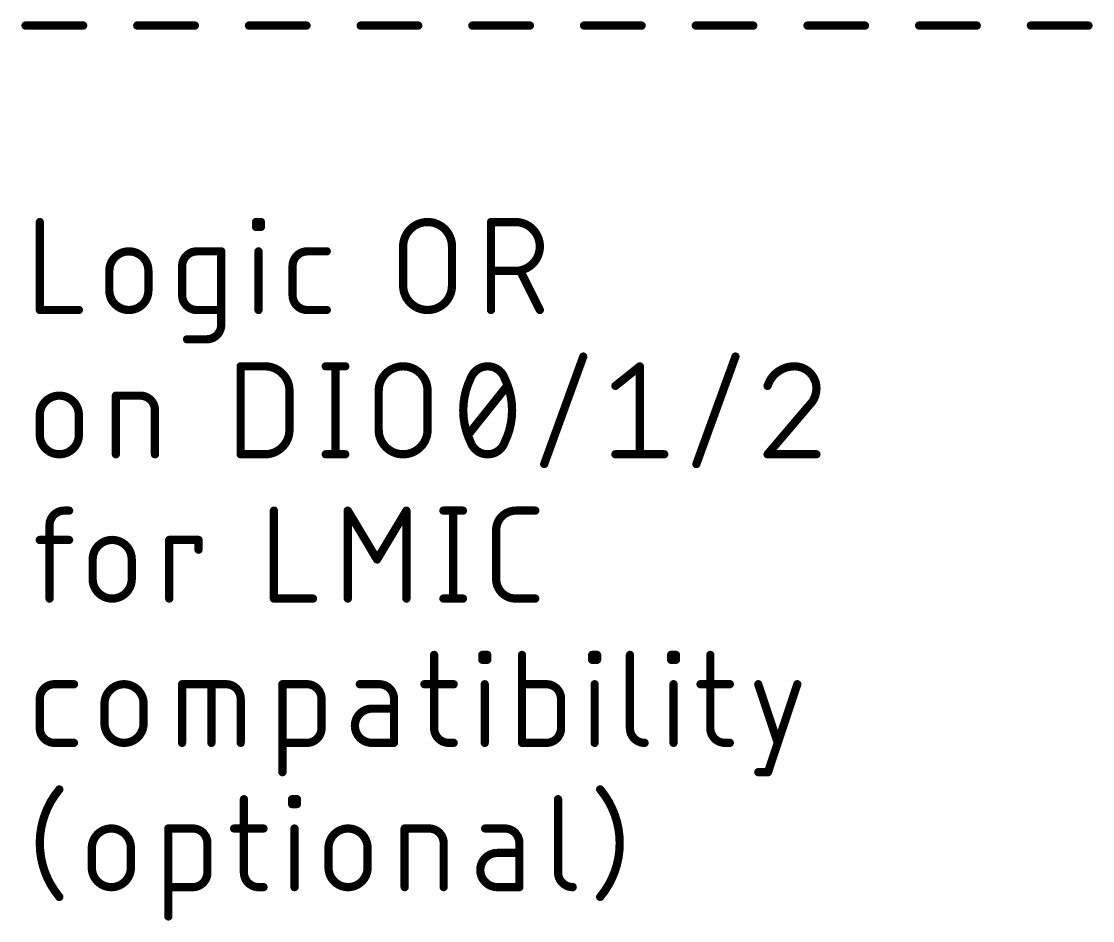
# Model space of a CAD drawing. Extents: x 0 to 264, y 0 to 180.
# Drawn here: x 42.15 to 61.96, y 102.84 to 119.46 of the extents above; entities that cross this region are included whole.
import ezdxf

# ---------------------------------------------------------------- set-up
doc = ezdxf.new("R2010")
doc.units = 0
doc.layers.add('95', color=251, linetype='CONTINUOUS')

msp = doc.modelspace()

# ---------------------------------------------------------------- linework, layer by layer
at = {"layer": '95', "const_width": 0.1524}
for points in [[(42.2307, 119.38), (43.296, 119.38)], [(44.296, 119.38), (45.3613, 119.38)], [(46.3613, 119.38), (47.4267, 119.38)], [(48.4267, 119.38), (49.492, 119.38)], [(50.492, 119.38), (51.5573, 119.38)], [(52.5573, 119.38), (53.6227, 119.38)], [(54.6227, 119.38), (55.688, 119.38)], [(56.688, 119.38), (57.7533, 119.38)], [(58.7533, 119.38), (59.8187, 119.38)], [(60.8187, 119.38), (61.884, 119.38)], [(42.4942, 115.7478), (42.4942, 114.1222)], [(46.4928, 115.6575), (46.4928, 115.7478)], [(46.4928, 115.7478), (46.5831, 115.7478)], [(46.5831, 115.6575), (46.4928, 115.6575)], [(46.5831, 115.7478), (46.5831, 115.6575)], [(50.837, 114.1222), (50.837, 115.7478)], [(50.837, 115.7478), (51.2886, 115.7478)], [(45.3982, 115.2059), (45.8498, 115.2059)], [(45.8498, 115.2059), (45.8498, 113.8513)], [(46.538, 114.1222), (46.538, 115.2059)], [(47.4394, 115.2059), (47.8006, 115.2059)], [(49.2126, 114.5738), (49.2126, 115.2962)], [(50.1158, 115.2962), (50.1158, 114.5738)], [(43.7799, 114.4834), (43.7799, 114.8447)], [(44.5024, 114.8447), (44.5024, 114.4834)], [(45.1273, 114.3931), (45.1273, 114.935)], [(47.1684, 114.3931), (47.1684, 114.935)], [(51.2886, 114.8447), (50.837, 114.8447)], [(51.7401, 114.1222), (51.3789, 114.8447)], [(42.4942, 114.1222), (43.2167, 114.1222)], [(45.8498, 114.1222), (45.3982, 114.1222)], [(47.8006, 114.1222), (47.4394, 114.1222)], [(45.5789, 113.5803), (45.2176, 113.5803)], [(51.8208, 111.2746), (52.5433, 113.2614)], [(54.6344, 111.2746), (55.3569, 113.2614)], [(46.2075, 111.4552), (46.2075, 113.0808)], [(46.2075, 113.0808), (46.659, 113.0808)], [(47.781, 113.0808), (48.1423, 113.0808)], [(47.9616, 113.0808), (47.9616, 111.4552)], [(53.1373, 112.7196), (53.5889, 113.0808)], [(53.5889, 113.0808), (53.5889, 111.4552)], [(47.1106, 112.6292), (47.1106, 111.9068)], [(48.7606, 111.9068), (48.7606, 112.6292)], [(49.6637, 112.6292), (49.6637, 111.9068)], [(50.414, 111.8164), (51.1365, 112.7196)], [(43.901, 111.4552), (43.901, 112.5389)], [(43.901, 112.5389), (44.3526, 112.5389)], [(44.6235, 112.268), (44.6235, 111.4552)], [(56.7186, 112.3583), (55.9509, 111.4552)], [(42.4942, 111.8164), (42.4942, 112.1777)], [(43.2167, 112.1777), (43.2167, 111.8164)], [(46.659, 111.4552), (46.2075, 111.4552)], [(47.781, 111.4552), (48.1423, 111.4552)], [(53.1373, 111.4552), (54.0404, 111.4552)], [(55.9509, 111.4552), (56.854, 111.4552)], [(42.9458, 110.4138), (43.0361, 110.4138)], [(46.8233, 110.4138), (46.8233, 108.7882)], [(48.189, 108.7882), (48.189, 110.4138)], [(48.189, 110.4138), (48.7308, 109.5107)], [(48.7308, 109.5107), (49.2727, 110.4138)], [(49.2727, 110.4138), (49.2727, 108.7882)], [(49.957, 110.4138), (50.3183, 110.4138)], [(50.1376, 110.4138), (50.1376, 108.7882)], [(51.2939, 110.4138), (51.6551, 110.4138)], [(42.6748, 108.7882), (42.6748, 110.1429)], [(50.9326, 109.1494), (50.9326, 110.0526)], [(42.4942, 109.8719), (43.0361, 109.8719)], [(44.8871, 108.7882), (44.8871, 109.8719)], [(44.8871, 109.8719), (45.429, 109.8719)], [(45.429, 109.8719), (45.429, 109.6913)], [(43.4718, 109.1494), (43.4718, 109.5107)], [(44.1943, 109.5107), (44.1943, 109.1494)], [(46.8233, 108.7882), (47.5458, 108.7882)], [(49.957, 108.7882), (50.3183, 108.7882)], [(51.6551, 108.7882), (51.2939, 108.7882)], [(49.7858, 107.7468), (49.7858, 106.3921)], [(50.6762, 107.6565), (50.6762, 107.7468)], [(50.6762, 107.7468), (50.7666, 107.7468)], [(50.7666, 107.7468), (50.7666, 107.6565)], [(51.4096, 107.7468), (51.4096, 106.1212)], [(52.7083, 107.6565), (52.7083, 107.7468)], [(52.7083, 107.7468), (52.7986, 107.7468)], [(52.7986, 107.7468), (52.7986, 107.6565)], [(53.4059, 107.7468), (53.4059, 106.3921)], [(54.1672, 107.6565), (54.1672, 107.7468)], [(54.1672, 107.7468), (54.2575, 107.7468)], [(54.2575, 107.7468), (54.2575, 107.6565)], [(54.892, 107.7468), (54.892, 106.3921)], [(50.7666, 107.6565), (50.6762, 107.6565)], [(52.7986, 107.6565), (52.7083, 107.6565)], [(54.2575, 107.6565), (54.1672, 107.6565)], [(42.7651, 107.2049), (43.1264, 107.2049)], [(45.1254, 106.1212), (45.1254, 107.2049)], [(45.1254, 107.2049), (45.9382, 107.2049)], [(45.6673, 106.1212), (45.6673, 107.2049)], [(46.9807, 105.5793), (46.9807, 107.2049)], [(46.9807, 107.2049), (47.4323, 107.2049)], [(48.7723, 107.2049), (48.4111, 107.2049)], [(49.6052, 107.2049), (50.1471, 107.2049)], [(50.7214, 106.1212), (50.7214, 107.2049)], [(51.8611, 107.2049), (51.4096, 107.2049)], [(52.7535, 106.1212), (52.7535, 107.2049)], [(54.2124, 106.1212), (54.2124, 107.2049)], [(54.7114, 107.2049), (55.2532, 107.2049)], [(55.779, 107.2049), (56.1402, 106.1212)], [(55.9596, 105.5793), (56.5015, 107.2049)], [(42.4942, 106.3921), (42.4942, 106.934)], [(46.2092, 106.934), (46.2092, 106.1212)], [(47.7032, 106.934), (47.7032, 106.3921)], [(49.0433, 106.1212), (49.0433, 106.934)], [(52.1321, 106.3921), (52.1321, 106.934)], [(43.6908, 106.4824), (43.6908, 106.8437)], [(44.4133, 106.8437), (44.4133, 106.4824)], [(49.0433, 106.7534), (48.6369, 106.7534)], [(43.1264, 106.1212), (42.7651, 106.1212)], [(47.4323, 106.1212), (46.9807, 106.1212)], [(48.6369, 106.1212), (49.0433, 106.1212)], [(50.0567, 106.1212), (50.1471, 106.1212)], [(51.4096, 106.1212), (51.8611, 106.1212)], [(55.1629, 106.1212), (55.2532, 106.1212)], [(55.779, 105.5793), (55.9596, 105.5793)], [(46.2686, 105.0798), (46.2686, 103.7251)], [(47.1591, 104.9895), (47.1591, 105.0798)], [(47.1591, 105.0798), (47.2494, 105.0798)], [(47.2494, 104.9895), (47.1591, 104.9895)], [(47.2494, 105.0798), (47.2494, 104.9895)], [(52.0771, 105.0798), (52.0771, 103.7251)], [(44.8703, 102.9123), (44.8703, 104.5379)], [(44.8703, 104.5379), (45.3219, 104.5379)], [(46.088, 104.5379), (46.6299, 104.5379)], [(47.2042, 103.4542), (47.2042, 104.5379)], [(49.2398, 103.4542), (49.2398, 104.5379)], [(49.2398, 104.5379), (49.6913, 104.5379)], [(51.0908, 104.5379), (50.7295, 104.5379)], [(43.4562, 103.8154), (43.4562, 104.1767)], [(44.1787, 104.1767), (44.1787, 103.8154)], [(45.5928, 104.267), (45.5928, 103.7251)], [(47.8329, 103.8154), (47.8329, 104.1767)], [(48.5554, 104.1767), (48.5554, 103.8154)], [(49.9622, 104.267), (49.9622, 103.4542)], [(51.3617, 103.4542), (51.3617, 104.267)], [(51.3617, 104.0864), (50.9553, 104.0864)], [(45.3219, 103.4542), (44.8703, 103.4542)], [(46.5395, 103.4542), (46.6299, 103.4542)], [(50.9553, 103.4542), (51.3617, 103.4542)]]:
    msp.add_lwpolyline(points, dxfattribs=at)
at = {"layer": '95'}
for points, const_width in [([(42.2307, 119.4181, 1), (42.2307, 119.3419)], 0.0762), ([(43.296, 119.3419, 1), (43.296, 119.4181)], 0.0762), ([(44.296, 119.4181, 1), (44.296, 119.3419)], 0.0762), ([(45.3613, 119.3419, 1), (45.3613, 119.4181)], 0.0762), ([(46.3613, 119.4181, 1), (46.3613, 119.3419)], 0.0762), ([(47.4267, 119.3419, 1), (47.4267, 119.4181)], 0.0762), ([(48.4267, 119.4181, 1), (48.4267, 119.3419)], 0.0762), ([(49.492, 119.3419, 1), (49.492, 119.4181)], 0.0762), ([(50.492, 119.4181, 1), (50.492, 119.3419)], 0.0762), ([(51.5573, 119.3419, 1), (51.5573, 119.4181)], 0.0762), ([(52.5573, 119.4181, 1), (52.5573, 119.3419)], 0.0762), ([(53.6227, 119.3419, 1), (53.6227, 119.4181)], 0.0762), ([(54.6227, 119.4181, 1), (54.6227, 119.3419)], 0.0762), ([(55.688, 119.3419, 1), (55.688, 119.4181)], 0.0762), ([(56.688, 119.4181, 1), (56.688, 119.3419)], 0.0762), ([(57.7533, 119.3419, 1), (57.7533, 119.4181)], 0.0762), ([(58.7533, 119.4181, 1), (58.7533, 119.3419)], 0.0762), ([(59.8187, 119.3419, 1), (59.8187, 119.4181)], 0.0762), ([(60.8187, 119.4181, 1), (60.8187, 119.3419)], 0.0762), ([(61.884, 119.3419, 1), (61.884, 119.4181)], 0.0762), ([(42.5323, 115.7478, 1), (42.4561, 115.7478)], 0.0762), ([(46.5309, 115.7478, 1), (46.4547, 115.7478)], 0.0762), ([(46.4928, 115.7859, 1), (46.4928, 115.7097)], 0.0762), ([(46.4928, 115.6956, 1), (46.4928, 115.6194)], 0.0762), ([(46.4547, 115.6575, 1), (46.5309, 115.6575)], 0.0762), ([(46.6212, 115.7478, 1), (46.545, 115.7478)], 0.0762), ([(46.545, 115.6575, 1), (46.6212, 115.6575)], 0.0762), ([(46.5831, 115.7097, 1), (46.5831, 115.7859)], 0.0762), ([(46.5831, 115.6194, 1), (46.5831, 115.6956)], 0.0762), ([(50.1158, 115.2962, 1), (49.2126, 115.2962)], 0.1524), ([(50.8751, 115.7478, 1), (50.7989, 115.7478)], 0.0762), ([(50.837, 115.7859, 1), (50.837, 115.7097)], 0.0762), ([(51.2886, 114.8447, 1), (51.2886, 115.7478)], 0.1524), ([(51.2886, 115.7859, 1), (51.2886, 115.7097)], 0.0762), ([(51.2886, 115.7097, 1), (51.2886, 115.7859)], 0.0762), ([(44.5024, 114.8447, 1), (43.7799, 114.8447)], 0.1524), ([(45.3982, 115.2059, 0.4142), (45.1273, 114.935)], 0.1524), ([(45.3982, 115.244, 1), (45.3982, 115.1678)], 0.0762), ([(45.3982, 115.1678, 1), (45.3982, 115.244)], 0.0762), ([(45.8879, 115.2059, 1), (45.8117, 115.2059)], 0.0762), ([(45.8498, 115.1678, 1), (45.8498, 115.244)], 0.0762), ([(46.5761, 115.2059, 1), (46.4999, 115.2059)], 0.0762), ([(47.4394, 115.2059, 0.4142), (47.1684, 114.935)], 0.1524), ([(47.4394, 115.244, 1), (47.4394, 115.1678)], 0.0762), ([(47.4394, 115.1678, 1), (47.4394, 115.244)], 0.0762), ([(47.8006, 115.1678, 1), (47.8006, 115.244)], 0.0762), ([(49.2507, 115.2962, 1), (49.1745, 115.2962)], 0.0762), ([(49.1745, 115.2962, 1), (49.2507, 115.2962)], 0.0762), ([(50.1539, 115.2962, 1), (50.0777, 115.2962)], 0.0762), ([(50.0777, 115.2962, 1), (50.1539, 115.2962)], 0.0762), ([(43.818, 114.8447, 1), (43.7418, 114.8447)], 0.0762), ([(43.7418, 114.8447, 1), (43.818, 114.8447)], 0.0762), ([(44.5405, 114.8447, 1), (44.4643, 114.8447)], 0.0762), ([(44.4643, 114.8447, 1), (44.5405, 114.8447)], 0.0762), ([(45.1654, 114.935, 1), (45.0892, 114.935)], 0.0762), ([(45.0892, 114.935, 1), (45.1654, 114.935)], 0.0762), ([(47.2065, 114.935, 1), (47.1303, 114.935)], 0.0762), ([(47.1303, 114.935, 1), (47.2065, 114.935)], 0.0762), ([(50.837, 114.8828, 1), (50.837, 114.8066)], 0.0762), ([(51.2886, 114.8828, 1), (51.2886, 114.8066)], 0.0762), ([(51.2886, 114.8066, 1), (51.2886, 114.8828)], 0.0762), ([(51.413, 114.8617, 1), (51.3448, 114.8276)], 0.0762), ([(43.7799, 114.4834, 1), (44.5024, 114.4834)], 0.1524), ([(43.818, 114.4834, 1), (43.7418, 114.4834)], 0.0762), ([(43.7418, 114.4834, 1), (43.818, 114.4834)], 0.0762), ([(44.5405, 114.4834, 1), (44.4643, 114.4834)], 0.0762), ([(44.4643, 114.4834, 1), (44.5405, 114.4834)], 0.0762), ([(49.2126, 114.5738, 1), (50.1158, 114.5738)], 0.1524), ([(49.2507, 114.5738, 1), (49.1745, 114.5738)], 0.0762), ([(49.1745, 114.5738, 1), (49.2507, 114.5738)], 0.0762), ([(50.1539, 114.5738, 1), (50.0777, 114.5738)], 0.0762), ([(50.0777, 114.5738, 1), (50.1539, 114.5738)], 0.0762), ([(45.1273, 114.3931, 0.4142), (45.3982, 114.1222)], 0.1524), ([(45.1654, 114.3931, 1), (45.0892, 114.3931)], 0.0762), ([(45.0892, 114.3931, 1), (45.1654, 114.3931)], 0.0762), ([(47.1684, 114.3931, 0.4142), (47.4394, 114.1222)], 0.1524), ([(47.2065, 114.3931, 1), (47.1303, 114.3931)], 0.0762), ([(47.1303, 114.3931, 1), (47.2065, 114.3931)], 0.0762), ([(42.4942, 114.1603, 1), (42.4942, 114.0841)], 0.0762), ([(42.4561, 114.1222, 1), (42.5323, 114.1222)], 0.0762), ([(43.2167, 114.0841, 1), (43.2167, 114.1603)], 0.0762), ([(45.3982, 114.1603, 1), (45.3982, 114.0841)], 0.0762), ([(45.3982, 114.0841, 1), (45.3982, 114.1603)], 0.0762), ([(45.8498, 114.0841, 1), (45.8498, 114.1603)], 0.0762), ([(46.4999, 114.1222, 1), (46.5761, 114.1222)], 0.0762), ([(47.4394, 114.1603, 1), (47.4394, 114.0841)], 0.0762), ([(47.4394, 114.0841, 1), (47.4394, 114.1603)], 0.0762), ([(47.8006, 114.0841, 1), (47.8006, 114.1603)], 0.0762), ([(50.7989, 114.1222, 1), (50.8751, 114.1222)], 0.0762), ([(51.7061, 114.1052, 1), (51.7742, 114.1392)], 0.0762), ([(45.5789, 113.5803, 0.4142), (45.8498, 113.8513)], 0.1524), ([(45.8879, 113.8513, 1), (45.8117, 113.8513)], 0.0762), ([(45.8117, 113.8513, 1), (45.8879, 113.8513)], 0.0762), ([(45.2176, 113.6184, 1), (45.2176, 113.5422)], 0.0762), ([(45.5789, 113.6184, 1), (45.5789, 113.5422)], 0.0762), ([(45.5789, 113.5422, 1), (45.5789, 113.6184)], 0.0762), ([(52.5791, 113.2484, 1), (52.5075, 113.2744)], 0.0762), ([(55.3927, 113.2484, 1), (55.3211, 113.2744)], 0.0762), ([(46.2456, 113.0808, 1), (46.1694, 113.0808)], 0.0762), ([(46.2075, 113.1189, 1), (46.2075, 113.0427)], 0.0762), ([(47.1106, 112.6292, 0.4142), (46.659, 113.0808)], 0.1524), ([(46.659, 113.1189, 1), (46.659, 113.0427)], 0.0762), ([(46.659, 113.0427, 1), (46.659, 113.1189)], 0.0762), ([(47.781, 113.1189, 1), (47.781, 113.0427)], 0.0762), ([(47.9997, 113.0808, 1), (47.9235, 113.0808)], 0.0762), ([(48.1423, 113.0427, 1), (48.1423, 113.1189)], 0.0762), ([(49.6637, 112.6292, 1), (48.7606, 112.6292)], 0.1524), ([(50.7753, 113.0808, 0.3205), (50.4592, 112.855)], 0.1524), ([(51.0913, 112.855, 0.3205), (50.7753, 113.0808)], 0.1524), ([(50.7753, 113.1189, 1), (50.7753, 113.0427)], 0.0762), ([(50.7753, 113.0427, 1), (50.7753, 113.1189)], 0.0762), ([(53.627, 113.0808, 1), (53.5508, 113.0808)], 0.0762), ([(53.6127, 113.051, 1), (53.5651, 113.1106)], 0.0762), ([(56.4476, 113.0808, 0.3252), (55.9509, 112.7196)], 0.1524), ([(56.854, 112.6744, 0.4142), (56.4476, 113.0808)], 0.1524), ([(56.4476, 113.1189, 1), (56.4476, 113.0427)], 0.0762), ([(56.4476, 113.0427, 1), (56.4476, 113.1189)], 0.0762), ([(50.4592, 112.855, 0.1139), (50.3237, 112.268)], 0.1524), ([(50.4231, 112.8674, 1), (50.4952, 112.8427)], 0.0762), ([(50.4934, 112.8383, 1), (50.4249, 112.8717)], 0.0762), ([(51.2268, 112.268, 0.1139), (51.0913, 112.855)], 0.1524), ([(51.1256, 112.8717, 1), (51.0571, 112.8383)], 0.0762), ([(51.0553, 112.8427, 1), (51.1274, 112.8674)], 0.0762), ([(47.1487, 112.6292, 1), (47.0725, 112.6292)], 0.0762), ([(48.7987, 112.6292, 1), (48.7225, 112.6292)], 0.0762), ([(49.7018, 112.6292, 1), (49.6256, 112.6292)], 0.0762), ([(51.1663, 112.6958, 1), (51.1068, 112.7434)], 0.0762), ([(53.1135, 112.7493, 1), (53.1611, 112.6898)], 0.0762), ([(55.9147, 112.7313, 1), (55.9872, 112.7078)], 0.0762), ([(56.7186, 112.3583, 0.2053), (56.854, 112.6744)], 0.1524), ([(56.8921, 112.6744, 1), (56.8159, 112.6744)], 0.0762), ([(56.8159, 112.6744, 1), (56.8921, 112.6744)], 0.0762), ([(43.2167, 112.1777, 1), (42.4942, 112.1777)], 0.1524), ([(43.9391, 112.5389, 1), (43.8629, 112.5389)], 0.0762), ([(43.901, 112.577, 1), (43.901, 112.5008)], 0.0762), ([(44.6235, 112.268, 0.4142), (44.3526, 112.5389)], 0.1524), ([(44.3526, 112.577, 1), (44.3526, 112.5008)], 0.0762), ([(44.3526, 112.5008, 1), (44.3526, 112.577)], 0.0762), ([(47.0725, 112.6292, 1), (47.1487, 112.6292)], 0.0762), ([(48.7225, 112.6292, 1), (48.7987, 112.6292)], 0.0762), ([(49.6256, 112.6292, 1), (49.7018, 112.6292)], 0.0762), ([(44.6616, 112.268, 1), (44.5854, 112.268)], 0.0762), ([(44.5854, 112.268, 1), (44.6616, 112.268)], 0.0762), ([(50.3237, 112.268, 0.1139), (50.4592, 111.681)], 0.1524), ([(50.3618, 112.268, 1), (50.2856, 112.268)], 0.0762), ([(50.2856, 112.268, 1), (50.3618, 112.268)], 0.0762), ([(51.0913, 111.681, 0.1139), (51.2268, 112.268)], 0.1524), ([(51.2649, 112.268, 1), (51.1887, 112.268)], 0.0762), ([(51.1887, 112.268, 1), (51.2649, 112.268)], 0.0762), ([(56.6923, 112.3859, 1), (56.7449, 112.3307)], 0.0762), ([(56.7476, 112.3336, 1), (56.6895, 112.383)], 0.0762), ([(42.5323, 112.1777, 1), (42.4561, 112.1777)], 0.0762), ([(42.4561, 112.1777, 1), (42.5323, 112.1777)], 0.0762), ([(43.2548, 112.1777, 1), (43.1786, 112.1777)], 0.0762), ([(43.1786, 112.1777, 1), (43.2548, 112.1777)], 0.0762), ([(46.659, 111.4552, 0.4142), (47.1106, 111.9068)], 0.1524), ([(47.1487, 111.9068, 1), (47.0725, 111.9068)], 0.0762), ([(47.0725, 111.9068, 1), (47.1487, 111.9068)], 0.0762), ([(48.7606, 111.9068, 1), (49.6637, 111.9068)], 0.1524), ([(48.7987, 111.9068, 1), (48.7225, 111.9068)], 0.0762), ([(48.7225, 111.9068, 1), (48.7987, 111.9068)], 0.0762), ([(49.7018, 111.9068, 1), (49.6256, 111.9068)], 0.0762), ([(49.6256, 111.9068, 1), (49.7018, 111.9068)], 0.0762), ([(42.4942, 111.8164, 1), (43.2167, 111.8164)], 0.1524), ([(42.5323, 111.8164, 1), (42.4561, 111.8164)], 0.0762), ([(42.4561, 111.8164, 1), (42.5323, 111.8164)], 0.0762), ([(43.2548, 111.8164, 1), (43.1786, 111.8164)], 0.0762), ([(43.1786, 111.8164, 1), (43.2548, 111.8164)], 0.0762), ([(50.3843, 111.8402, 1), (50.4438, 111.7926)], 0.0762), ([(50.4952, 111.6933, 1), (50.4231, 111.6686)], 0.0762), ([(50.4592, 111.681, 0.3205), (50.7753, 111.4552)], 0.1524), ([(50.4249, 111.6643, 1), (50.4934, 111.6977)], 0.0762), ([(50.7753, 111.4552, 0.3205), (51.0913, 111.681)], 0.1524), ([(51.0571, 111.6977, 1), (51.1256, 111.6643)], 0.0762), ([(51.1274, 111.6686, 1), (51.0553, 111.6933)], 0.0762), ([(46.2075, 111.4933, 1), (46.2075, 111.4171)], 0.0762), ([(46.659, 111.4933, 1), (46.659, 111.4171)], 0.0762), ([(46.659, 111.4171, 1), (46.659, 111.4933)], 0.0762), ([(47.781, 111.4933, 1), (47.781, 111.4171)], 0.0762), ([(48.1423, 111.4171, 1), (48.1423, 111.4933)], 0.0762), ([(50.7753, 111.4933, 1), (50.7753, 111.4171)], 0.0762), ([(50.7753, 111.4171, 1), (50.7753, 111.4933)], 0.0762), ([(53.1373, 111.4933, 1), (53.1373, 111.4171)], 0.0762), ([(54.0404, 111.4171, 1), (54.0404, 111.4933)], 0.0762), ([(55.9509, 111.4933, 1), (55.9509, 111.4171)], 0.0762), ([(55.9219, 111.4799, 1), (55.98, 111.4305)], 0.0762), ([(56.854, 111.4171, 1), (56.854, 111.4933)], 0.0762), ([(43.8629, 111.4552, 1), (43.9391, 111.4552)], 0.0762), ([(44.5854, 111.4552, 1), (44.6616, 111.4552)], 0.0762), ([(46.1694, 111.4552, 1), (46.2456, 111.4552)], 0.0762), ([(47.9235, 111.4552, 1), (47.9997, 111.4552)], 0.0762), ([(51.785, 111.2876, 1), (51.8566, 111.2616)], 0.0762), ([(53.5508, 111.4552, 1), (53.627, 111.4552)], 0.0762), ([(54.5986, 111.2876, 1), (54.6702, 111.2616)], 0.0762), ([(42.9458, 110.4138, 0.4142), (42.6748, 110.1429)], 0.1524), ([(42.9458, 110.4519, 1), (42.9458, 110.3757)], 0.0762), ([(42.9458, 110.3757, 1), (42.9458, 110.4519)], 0.0762), ([(43.0361, 110.3757, 1), (43.0361, 110.4519)], 0.0762), ([(46.8614, 110.4138, 1), (46.7852, 110.4138)], 0.0762), ([(48.2271, 110.4138, 1), (48.1509, 110.4138)], 0.0762), ([(48.2216, 110.4334, 1), (48.1563, 110.3942)], 0.0762), ([(49.3108, 110.4138, 1), (49.2346, 110.4138)], 0.0762), ([(49.3054, 110.3942, 1), (49.24, 110.4334)], 0.0762), ([(49.957, 110.4519, 1), (49.957, 110.3757)], 0.0762), ([(50.1757, 110.4138, 1), (50.0995, 110.4138)], 0.0762), ([(50.3183, 110.3757, 1), (50.3183, 110.4519)], 0.0762), ([(51.2939, 110.4138, 0.4142), (50.9326, 110.0526)], 0.1524), ([(51.2939, 110.4519, 1), (51.2939, 110.3757)], 0.0762), ([(51.2939, 110.3757, 1), (51.2939, 110.4519)], 0.0762), ([(51.6551, 110.3757, 1), (51.6551, 110.4519)], 0.0762), ([(42.7129, 110.1429, 1), (42.6367, 110.1429)], 0.0762), ([(42.6367, 110.1429, 1), (42.7129, 110.1429)], 0.0762), ([(50.9707, 110.0526, 1), (50.8945, 110.0526)], 0.0762), ([(42.4942, 109.91, 1), (42.4942, 109.8338)], 0.0762), ([(43.0361, 109.8338, 1), (43.0361, 109.91)], 0.0762), ([(44.1943, 109.5107, 1), (43.4718, 109.5107)], 0.1524), ([(44.9252, 109.8719, 1), (44.849, 109.8719)], 0.0762), ([(44.8871, 109.91, 1), (44.8871, 109.8338)], 0.0762), ([(45.4671, 109.8719, 1), (45.3909, 109.8719)], 0.0762), ([(45.429, 109.8338, 1), (45.429, 109.91)], 0.0762), ([(50.8945, 110.0526, 1), (50.9707, 110.0526)], 0.0762), ([(45.3909, 109.6913, 1), (45.4671, 109.6913)], 0.0762), ([(43.5099, 109.5107, 1), (43.4337, 109.5107)], 0.0762), ([(43.4337, 109.5107, 1), (43.5099, 109.5107)], 0.0762), ([(44.2324, 109.5107, 1), (44.1562, 109.5107)], 0.0762), ([(44.1562, 109.5107, 1), (44.2324, 109.5107)], 0.0762), ([(48.6982, 109.5303, 1), (48.7635, 109.4911)], 0.0762), ([(48.6982, 109.4911, 1), (48.7635, 109.5303)], 0.0762), ([(43.4718, 109.1494, 1), (44.1943, 109.1494)], 0.1524), ([(43.5099, 109.1494, 1), (43.4337, 109.1494)], 0.0762), ([(43.4337, 109.1494, 1), (43.5099, 109.1494)], 0.0762), ([(44.2324, 109.1494, 1), (44.1562, 109.1494)], 0.0762), ([(44.1562, 109.1494, 1), (44.2324, 109.1494)], 0.0762), ([(50.9326, 109.1494, 0.4142), (51.2939, 108.7882)], 0.1524), ([(50.9707, 109.1494, 1), (50.8945, 109.1494)], 0.0762), ([(50.8945, 109.1494, 1), (50.9707, 109.1494)], 0.0762), ([(42.6367, 108.7882, 1), (42.7129, 108.7882)], 0.0762), ([(44.849, 108.7882, 1), (44.9252, 108.7882)], 0.0762), ([(46.8233, 108.8263, 1), (46.8233, 108.7501)], 0.0762), ([(46.7852, 108.7882, 1), (46.8614, 108.7882)], 0.0762), ([(47.5458, 108.7501, 1), (47.5458, 108.8263)], 0.0762), ([(48.1509, 108.7882, 1), (48.2271, 108.7882)], 0.0762), ([(49.2346, 108.7882, 1), (49.3108, 108.7882)], 0.0762), ([(49.957, 108.8263, 1), (49.957, 108.7501)], 0.0762), ([(50.0995, 108.7882, 1), (50.1757, 108.7882)], 0.0762), ([(50.3183, 108.7501, 1), (50.3183, 108.8263)], 0.0762), ([(51.2939, 108.8263, 1), (51.2939, 108.7501)], 0.0762), ([(51.2939, 108.7501, 1), (51.2939, 108.8263)], 0.0762), ([(51.6551, 108.7501, 1), (51.6551, 108.8263)], 0.0762), ([(49.8239, 107.7468, 1), (49.7477, 107.7468)], 0.0762), ([(50.7143, 107.7468, 1), (50.6381, 107.7468)], 0.0762), ([(50.6762, 107.7849, 1), (50.6762, 107.7087)], 0.0762), ([(50.8047, 107.7468, 1), (50.7285, 107.7468)], 0.0762), ([(50.7666, 107.7087, 1), (50.7666, 107.7849)], 0.0762), ([(51.4477, 107.7468, 1), (51.3715, 107.7468)], 0.0762), ([(52.7464, 107.7468, 1), (52.6702, 107.7468)], 0.0762), ([(52.7083, 107.7849, 1), (52.7083, 107.7087)], 0.0762), ([(52.8367, 107.7468, 1), (52.7605, 107.7468)], 0.0762), ([(52.7986, 107.7087, 1), (52.7986, 107.7849)], 0.0762), ([(53.444, 107.7468, 1), (53.3678, 107.7468)], 0.0762), ([(54.2053, 107.7468, 1), (54.1291, 107.7468)], 0.0762), ([(54.1672, 107.7849, 1), (54.1672, 107.7087)], 0.0762), ([(54.2956, 107.7468, 1), (54.2194, 107.7468)], 0.0762), ([(54.2575, 107.7087, 1), (54.2575, 107.7849)], 0.0762), ([(54.9301, 107.7468, 1), (54.8539, 107.7468)], 0.0762), ([(50.6762, 107.6946, 1), (50.6762, 107.6184)], 0.0762), ([(50.6381, 107.6565, 1), (50.7143, 107.6565)], 0.0762), ([(50.7285, 107.6565, 1), (50.8047, 107.6565)], 0.0762), ([(50.7666, 107.6184, 1), (50.7666, 107.6946)], 0.0762), ([(52.7083, 107.6946, 1), (52.7083, 107.6184)], 0.0762), ([(52.6702, 107.6565, 1), (52.7464, 107.6565)], 0.0762), ([(52.7605, 107.6565, 1), (52.8367, 107.6565)], 0.0762), ([(52.7986, 107.6184, 1), (52.7986, 107.6946)], 0.0762), ([(54.1672, 107.6946, 1), (54.1672, 107.6184)], 0.0762), ([(54.1291, 107.6565, 1), (54.2053, 107.6565)], 0.0762), ([(54.2194, 107.6565, 1), (54.2956, 107.6565)], 0.0762), ([(54.2575, 107.6184, 1), (54.2575, 107.6946)], 0.0762), ([(42.7651, 107.2049, 0.4142), (42.4942, 106.934)], 0.1524), ([(42.7651, 107.243, 1), (42.7651, 107.1668)], 0.0762), ([(42.7651, 107.1668, 1), (42.7651, 107.243)], 0.0762), ([(43.1264, 107.1668, 1), (43.1264, 107.243)], 0.0762), ([(44.4133, 106.8437, 1), (43.6908, 106.8437)], 0.1524), ([(45.1635, 107.2049, 1), (45.0873, 107.2049)], 0.0762), ([(45.1254, 107.243, 1), (45.1254, 107.1668)], 0.0762), ([(45.7054, 107.2049, 1), (45.6292, 107.2049)], 0.0762), ([(46.2092, 106.934, 0.4142), (45.9382, 107.2049)], 0.1524), ([(45.9382, 107.243, 1), (45.9382, 107.1668)], 0.0762), ([(45.9382, 107.1668, 1), (45.9382, 107.243)], 0.0762), ([(47.0188, 107.2049, 1), (46.9426, 107.2049)], 0.0762), ([(46.9807, 107.243, 1), (46.9807, 107.1668)], 0.0762), ([(47.7032, 106.934, 0.4142), (47.4323, 107.2049)], 0.1524), ([(47.4323, 107.243, 1), (47.4323, 107.1668)], 0.0762), ([(47.4323, 107.1668, 1), (47.4323, 107.243)], 0.0762), ([(48.4111, 107.243, 1), (48.4111, 107.1668)], 0.0762), ([(49.0433, 106.934, 0.4142), (48.7723, 107.2049)], 0.1524), ([(48.7723, 107.243, 1), (48.7723, 107.1668)], 0.0762), ([(48.7723, 107.1668, 1), (48.7723, 107.243)], 0.0762), ([(49.6052, 107.243, 1), (49.6052, 107.1668)], 0.0762), ([(50.1471, 107.1668, 1), (50.1471, 107.243)], 0.0762), ([(50.7595, 107.2049, 1), (50.6833, 107.2049)], 0.0762), ([(51.4096, 107.243, 1), (51.4096, 107.1668)], 0.0762), ([(52.1321, 106.934, 0.4142), (51.8611, 107.2049)], 0.1524), ([(51.8611, 107.243, 1), (51.8611, 107.1668)], 0.0762), ([(51.8611, 107.1668, 1), (51.8611, 107.243)], 0.0762), ([(52.7916, 107.2049, 1), (52.7154, 107.2049)], 0.0762), ([(54.2505, 107.2049, 1), (54.1743, 107.2049)], 0.0762), ([(54.7114, 107.243, 1), (54.7114, 107.1668)], 0.0762), ([(55.2532, 107.1668, 1), (55.2532, 107.243)], 0.0762), ([(55.8151, 107.217, 1), (55.7428, 107.1929)], 0.0762), ([(56.5376, 107.1929, 1), (56.4653, 107.217)], 0.0762), ([(42.5323, 106.934, 1), (42.4561, 106.934)], 0.0762), ([(42.4561, 106.934, 1), (42.5323, 106.934)], 0.0762), ([(46.2473, 106.934, 1), (46.1711, 106.934)], 0.0762), ([(46.1711, 106.934, 1), (46.2473, 106.934)], 0.0762), ([(47.7413, 106.934, 1), (47.6651, 106.934)], 0.0762), ([(47.6651, 106.934, 1), (47.7413, 106.934)], 0.0762), ([(49.0814, 106.934, 1), (49.0052, 106.934)], 0.0762), ([(49.0052, 106.934, 1), (49.0814, 106.934)], 0.0762), ([(52.1702, 106.934, 1), (52.094, 106.934)], 0.0762), ([(52.094, 106.934, 1), (52.1702, 106.934)], 0.0762), ([(43.7289, 106.8437, 1), (43.6527, 106.8437)], 0.0762), ([(43.6527, 106.8437, 1), (43.7289, 106.8437)], 0.0762), ([(44.4514, 106.8437, 1), (44.3752, 106.8437)], 0.0762), ([(44.3752, 106.8437, 1), (44.4514, 106.8437)], 0.0762), ([(48.6369, 106.7534, 1), (48.6369, 106.1212)], 0.1524), ([(48.6369, 106.7915, 1), (48.6369, 106.7153)], 0.0762), ([(48.6369, 106.7153, 1), (48.6369, 106.7915)], 0.0762), ([(49.0433, 106.7153, 1), (49.0433, 106.7915)], 0.0762), ([(43.6908, 106.4824, 1), (44.4133, 106.4824)], 0.1524), ([(43.7289, 106.4824, 1), (43.6527, 106.4824)], 0.0762), ([(44.4514, 106.4824, 1), (44.3752, 106.4824)], 0.0762), ([(42.4942, 106.3921, 0.4142), (42.7651, 106.1212)], 0.1524), ([(42.5323, 106.3921, 1), (42.4561, 106.3921)], 0.0762), ([(42.4561, 106.3921, 1), (42.5323, 106.3921)], 0.0762), ([(43.6527, 106.4824, 1), (43.7289, 106.4824)], 0.0762), ([(44.3752, 106.4824, 1), (44.4514, 106.4824)], 0.0762), ([(47.4323, 106.1212, 0.4142), (47.7032, 106.3921)], 0.1524), ([(47.7413, 106.3921, 1), (47.6651, 106.3921)], 0.0762), ([(47.6651, 106.3921, 1), (47.7413, 106.3921)], 0.0762), ([(49.7858, 106.3921, 0.4142), (50.0567, 106.1212)], 0.1524), ([(49.8239, 106.3921, 1), (49.7477, 106.3921)], 0.0762), ([(49.7477, 106.3921, 1), (49.8239, 106.3921)], 0.0762), ([(51.8611, 106.1212, 0.4142), (52.1321, 106.3921)], 0.1524), ([(52.1702, 106.3921, 1), (52.094, 106.3921)], 0.0762), ([(52.094, 106.3921, 1), (52.1702, 106.3921)], 0.0762), ([(53.4059, 106.3921, 0.4142), (53.6768, 106.1212)], 0.1524), ([(53.444, 106.3921, 1), (53.3678, 106.3921)], 0.0762), ([(53.3678, 106.3921, 1), (53.444, 106.3921)], 0.0762), ([(54.892, 106.3921, 0.4142), (55.1629, 106.1212)], 0.1524), ([(54.9301, 106.3921, 1), (54.8539, 106.3921)], 0.0762), ([(54.8539, 106.3921, 1), (54.9301, 106.3921)], 0.0762), ([(42.7651, 106.1593, 1), (42.7651, 106.0831)], 0.0762), ([(42.7651, 106.0831, 1), (42.7651, 106.1593)], 0.0762), ([(43.1264, 106.0831, 1), (43.1264, 106.1593)], 0.0762), ([(45.0873, 106.1212, 1), (45.1635, 106.1212)], 0.0762), ([(45.6292, 106.1212, 1), (45.7054, 106.1212)], 0.0762), ([(46.1711, 106.1212, 1), (46.2473, 106.1212)], 0.0762), ([(46.9807, 106.1593, 1), (46.9807, 106.0831)], 0.0762), ([(47.4323, 106.1593, 1), (47.4323, 106.0831)], 0.0762), ([(47.4323, 106.0831, 1), (47.4323, 106.1593)], 0.0762), ([(48.6369, 106.1593, 1), (48.6369, 106.0831)], 0.0762), ([(48.6369, 106.0831, 1), (48.6369, 106.1593)], 0.0762), ([(49.0052, 106.1212, 1), (49.0814, 106.1212)], 0.0762), ([(49.0433, 106.0831, 1), (49.0433, 106.1593)], 0.0762), ([(50.0567, 106.1593, 1), (50.0567, 106.0831)], 0.0762), ([(50.0567, 106.0831, 1), (50.0567, 106.1593)], 0.0762), ([(50.1471, 106.0831, 1), (50.1471, 106.1593)], 0.0762), ([(50.6833, 106.1212, 1), (50.7595, 106.1212)], 0.0762), ([(51.4096, 106.1593, 1), (51.4096, 106.0831)], 0.0762), ([(51.3715, 106.1212, 1), (51.4477, 106.1212)], 0.0762), ([(51.8611, 106.1593, 1), (51.8611, 106.0831)], 0.0762), ([(51.8611, 106.0831, 1), (51.8611, 106.1593)], 0.0762), ([(52.7154, 106.1212, 1), (52.7916, 106.1212)], 0.0762), ([(53.6768, 106.0831, 1), (53.6768, 106.1593)], 0.0762), ([(54.1743, 106.1212, 1), (54.2505, 106.1212)], 0.0762), ([(55.1629, 106.1593, 1), (55.1629, 106.0831)], 0.0762), ([(55.1629, 106.0831, 1), (55.1629, 106.1593)], 0.0762), ([(55.2532, 106.0831, 1), (55.2532, 106.1593)], 0.0762), ([(56.1041, 106.1092, 1), (56.1764, 106.1332)], 0.0762), ([(46.9426, 105.5793, 1), (47.0188, 105.5793)], 0.0762), ([(55.779, 105.6174, 1), (55.779, 105.5412)], 0.0762), ([(55.9234, 105.5914, 1), (55.9957, 105.5673)], 0.0762), ([(55.9596, 105.5412, 1), (55.9596, 105.6174)], 0.0762), ([(42.8554, 105.2604, 0.1762), (42.4942, 104.267)], 0.1524), ([(42.8846, 105.2359, 1), (42.8262, 105.2849)], 0.0762), ([(53.2168, 104.267, 0.1762), (52.8556, 105.2604)], 0.1524), ([(52.8848, 105.2849, 1), (52.8264, 105.2359)], 0.0762), ([(46.3067, 105.0798, 1), (46.2305, 105.0798)], 0.0762), ([(47.1972, 105.0798, 1), (47.121, 105.0798)], 0.0762), ([(47.1591, 105.1179, 1), (47.1591, 105.0417)], 0.0762), ([(47.1591, 105.0276, 1), (47.1591, 104.9514)], 0.0762), ([(47.121, 104.9895, 1), (47.1972, 104.9895)], 0.0762), ([(47.2875, 105.0798, 1), (47.2113, 105.0798)], 0.0762), ([(47.2113, 104.9895, 1), (47.2875, 104.9895)], 0.0762), ([(47.2494, 105.0417, 1), (47.2494, 105.1179)], 0.0762), ([(47.2494, 104.9514, 1), (47.2494, 105.0276)], 0.0762), ([(52.1152, 105.0798, 1), (52.039, 105.0798)], 0.0762), ([(44.1787, 104.1767, 1), (43.4562, 104.1767)], 0.1524), ([(44.9084, 104.5379, 1), (44.8322, 104.5379)], 0.0762), ([(44.8703, 104.576, 1), (44.8703, 104.4998)], 0.0762), ([(45.5928, 104.267, 0.4142), (45.3219, 104.5379)], 0.1524), ([(45.3219, 104.576, 1), (45.3219, 104.4998)], 0.0762), ([(45.3219, 104.4998, 1), (45.3219, 104.576)], 0.0762), ([(46.088, 104.576, 1), (46.088, 104.4998)], 0.0762), ([(46.6299, 104.4998, 1), (46.6299, 104.576)], 0.0762), ([(47.2423, 104.5379, 1), (47.1661, 104.5379)], 0.0762), ([(48.5554, 104.1767, 1), (47.8329, 104.1767)], 0.1524), ([(49.2779, 104.5379, 1), (49.2017, 104.5379)], 0.0762), ([(49.2398, 104.576, 1), (49.2398, 104.4998)], 0.0762), ([(49.9622, 104.267, 0.4142), (49.6913, 104.5379)], 0.1524), ([(49.6913, 104.576, 1), (49.6913, 104.4998)], 0.0762), ([(49.6913, 104.4998, 1), (49.6913, 104.576)], 0.0762), ([(50.7295, 104.576, 1), (50.7295, 104.4998)], 0.0762), ([(51.3617, 104.267, 0.4142), (51.0908, 104.5379)], 0.1524), ([(51.0908, 104.576, 1), (51.0908, 104.4998)], 0.0762), ([(51.0908, 104.4998, 1), (51.0908, 104.576)], 0.0762), ([(42.4942, 104.267, 0.1762), (42.8554, 103.2736)], 0.1524), ([(42.5323, 104.267, 1), (42.4561, 104.267)], 0.0762), ([(42.4561, 104.267, 1), (42.5323, 104.267)], 0.0762), ([(43.4943, 104.1767, 1), (43.4181, 104.1767)], 0.0762), ([(43.4181, 104.1767, 1), (43.4943, 104.1767)], 0.0762), ([(44.2168, 104.1767, 1), (44.1406, 104.1767)], 0.0762), ([(44.1406, 104.1767, 1), (44.2168, 104.1767)], 0.0762), ([(45.6309, 104.267, 1), (45.5547, 104.267)], 0.0762), ([(45.5547, 104.267, 1), (45.6309, 104.267)], 0.0762), ([(47.871, 104.1767, 1), (47.7948, 104.1767)], 0.0762), ([(47.7948, 104.1767, 1), (47.871, 104.1767)], 0.0762), ([(48.5935, 104.1767, 1), (48.5173, 104.1767)], 0.0762), ([(48.5173, 104.1767, 1), (48.5935, 104.1767)], 0.0762), ([(50.0003, 104.267, 1), (49.9241, 104.267)], 0.0762), ([(49.9241, 104.267, 1), (50.0003, 104.267)], 0.0762), ([(51.3998, 104.267, 1), (51.3236, 104.267)], 0.0762), ([(51.3236, 104.267, 1), (51.3998, 104.267)], 0.0762), ([(52.8556, 103.2736, 0.1762), (53.2168, 104.267)], 0.1524), ([(53.2549, 104.267, 1), (53.1787, 104.267)], 0.0762), ([(53.1787, 104.267, 1), (53.2549, 104.267)], 0.0762), ([(50.9553, 104.0864, 1), (50.9553, 103.4542)], 0.1524), ([(50.9553, 104.1245, 1), (50.9553, 104.0483)], 0.0762), ([(50.9553, 104.0483, 1), (50.9553, 104.1245)], 0.0762), ([(51.3617, 104.0483, 1), (51.3617, 104.1245)], 0.0762), ([(43.4562, 103.8154, 1), (44.1787, 103.8154)], 0.1524), ([(43.4943, 103.8154, 1), (43.4181, 103.8154)], 0.0762), ([(43.4181, 103.8154, 1), (43.4943, 103.8154)], 0.0762), ([(44.2168, 103.8154, 1), (44.1406, 103.8154)], 0.0762), ([(44.1406, 103.8154, 1), (44.2168, 103.8154)], 0.0762), ([(45.3219, 103.4542, 0.4142), (45.5928, 103.7251)], 0.1524), ([(45.6309, 103.7251, 1), (45.5547, 103.7251)], 0.0762), ([(46.2686, 103.7251, 0.4142), (46.5395, 103.4542)], 0.1524), ([(46.3067, 103.7251, 1), (46.2305, 103.7251)], 0.0762), ([(47.8329, 103.8154, 1), (48.5554, 103.8154)], 0.1524), ([(47.871, 103.8154, 1), (47.7948, 103.8154)], 0.0762), ([(47.7948, 103.8154, 1), (47.871, 103.8154)], 0.0762), ([(48.5935, 103.8154, 1), (48.5173, 103.8154)], 0.0762), ([(48.5173, 103.8154, 1), (48.5935, 103.8154)], 0.0762), ([(52.0771, 103.7251, 0.4142), (52.348, 103.4542)], 0.1524), ([(52.1152, 103.7251, 1), (52.039, 103.7251)], 0.0762), ([(45.5547, 103.7251, 1), (45.6309, 103.7251)], 0.0762), ([(46.2305, 103.7251, 1), (46.3067, 103.7251)], 0.0762), ([(52.039, 103.7251, 1), (52.1152, 103.7251)], 0.0762), ([(44.8703, 103.4923, 1), (44.8703, 103.4161)], 0.0762), ([(45.3219, 103.4923, 1), (45.3219, 103.4161)], 0.0762), ([(45.3219, 103.4161, 1), (45.3219, 103.4923)], 0.0762), ([(46.5395, 103.4923, 1), (46.5395, 103.4161)], 0.0762), ([(46.5395, 103.4161, 1), (46.5395, 103.4923)], 0.0762), ([(46.6299, 103.4161, 1), (46.6299, 103.4923)], 0.0762), ([(47.1661, 103.4542, 1), (47.2423, 103.4542)], 0.0762), ([(49.2017, 103.4542, 1), (49.2779, 103.4542)], 0.0762), ([(49.9241, 103.4542, 1), (50.0003, 103.4542)], 0.0762), ([(50.9553, 103.4923, 1), (50.9553, 103.4161)], 0.0762), ([(50.9553, 103.4161, 1), (50.9553, 103.4923)], 0.0762), ([(51.3236, 103.4542, 1), (51.3998, 103.4542)], 0.0762), ([(51.3617, 103.4161, 1), (51.3617, 103.4923)], 0.0762), ([(52.348, 103.4161, 1), (52.348, 103.4923)], 0.0762), ([(42.8262, 103.2491, 1), (42.8846, 103.2981)], 0.0762), ([(52.8264, 103.2981, 1), (52.8848, 103.2491)], 0.0762), ([(44.8322, 102.9123, 1), (44.9084, 102.9123)], 0.0762)]:
    msp.add_lwpolyline(points, format="xyb", dxfattribs=dict(at, const_width=const_width))

doc.saveas('drawing.dxf')
